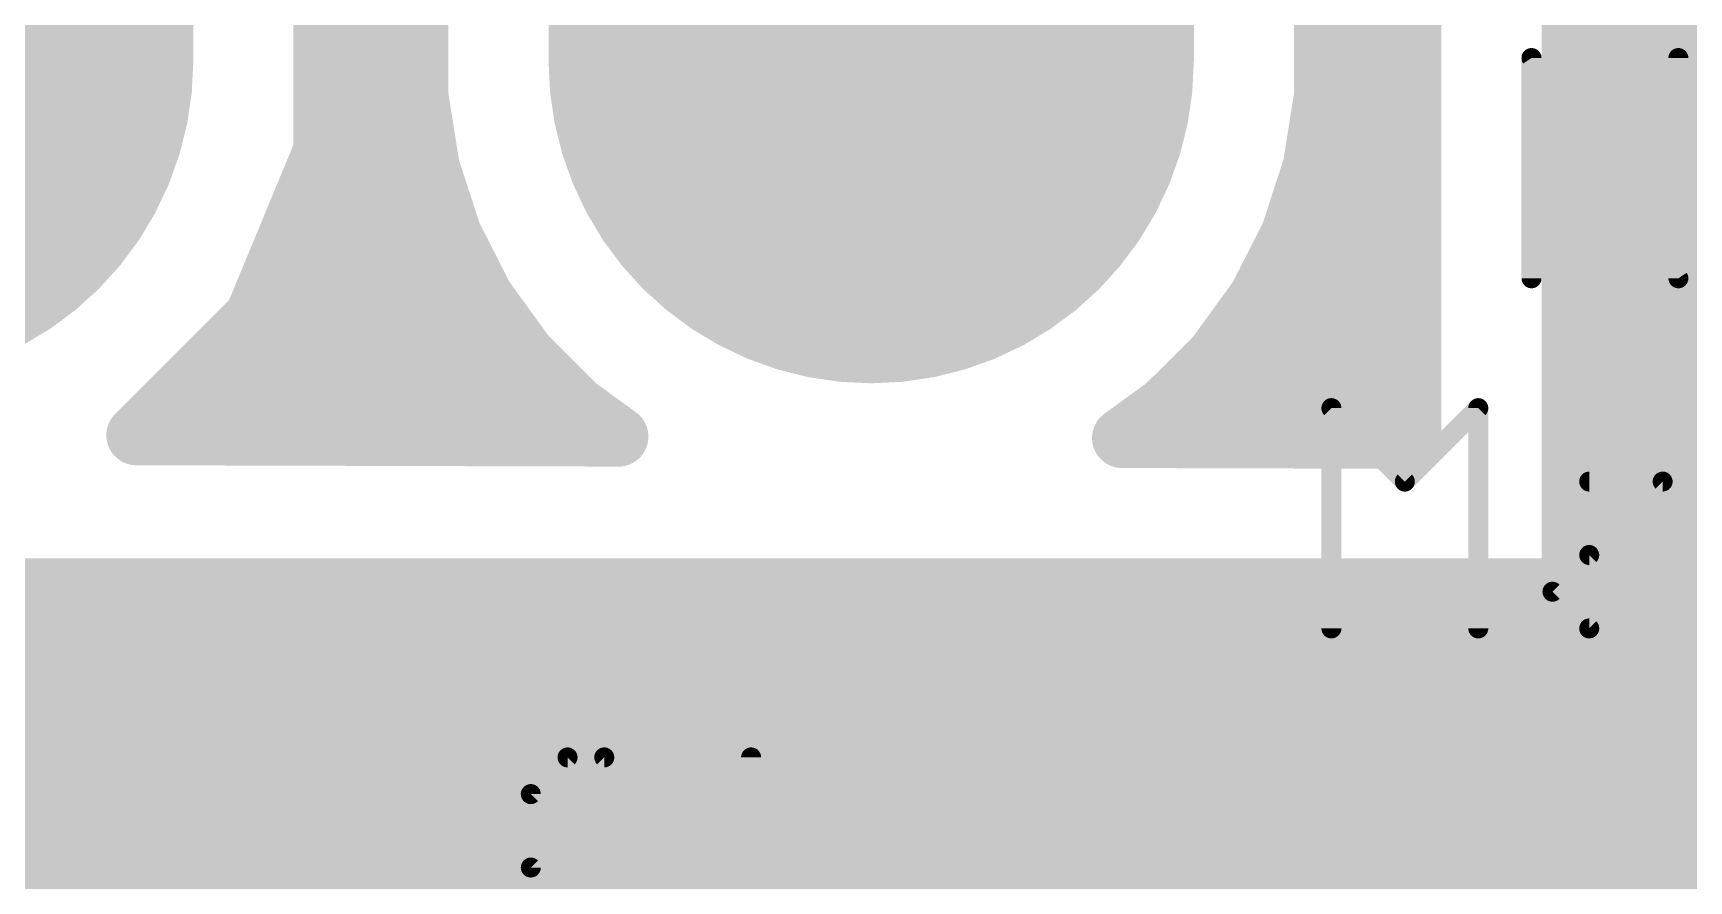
# Model space of a CAD drawing. Extents: x -0.2 to 60.5, y -0.2 to 25.7.
# Drawn here: x 22.256 to 26.46, y 9.163 to 11.316 of the extents above; entities that cross this region are included whole.
import ezdxf

# ---------------------------------------------------------------- set-up
doc = ezdxf.new("R2010")
doc.units = 0
for name, color, linetype in [('1', 22, 'CONTINUOUS'), ('101', 6, 'CONTINUOUS'), ('16', 175, 'CONTINUOUS'), ('17', 82, 'CONTINUOUS'), ('25', 253, 'CONTINUOUS')]:
    doc.layers.add(name, color=color, linetype=linetype)

# ---------------------------------------------------------------- blocks, each defined once
blk = doc.blocks.new('LONGP100')
at = {"const_width": 1}
blk.add_lwpolyline([(-0.5, 0), (0.5, 0)], dxfattribs=at)
at = {"const_width": 0.5}
for points in [[(-0.5, 0.25, 1), (-0.5, -0.25)], [(0.5, -0.25, 1), (0.5, 0.25)]]:
    blk.add_lwpolyline(points, format="xyb", dxfattribs=at)
blk = doc.blocks.new('RECT')
blk.add_solid([(-0.5, -0.5), (0.5, -0.5), (-0.5, 0.5), (0.5, 0.5)])

msp = doc.modelspace()

# ---------------------------------------------------------------- linework, layer by layer
at = {"layer": '1', "const_width": 0.1524}
for points in [[(26.162, 9.8783), (26.162, 13.462)], [(25.7556, 13.2945), (25.7556, 10.2858)], [(22.9933, 11.0172), (22.9933, 13.1128)], [(23.2347, 11.9888), (23.2347, 11.1554)], [(25.5333, 11.1554), (25.5333, 11.9888)], [(22.9933, 11.2776), (23.2347, 11.2776)], [(25.5333, 11.2776), (25.7556, 11.2776)], [(26.162, 11.2776), (33.2486, 11.2776)], [(23.2347, 11.1554), (23.263, 10.9767)], [(25.505, 10.9767), (25.5333, 11.1554)], [(22.9933, 11.1252), (23.2394, 11.1252)], [(25.5286, 11.1252), (25.7556, 11.1252)], [(26.162, 11.1252), (33.2486, 11.1252)], [(22.8184, 10.5948), (22.9933, 11.0172)], [(22.9749, 10.9728), (23.2642, 10.9728)], [(23.263, 10.9767), (23.3189, 10.8047)], [(25.4491, 10.8047), (25.505, 10.9767)], [(25.5038, 10.9728), (25.7556, 10.9728)], [(26.162, 10.9728), (33.2486, 10.9728)], [(22.9118, 10.8204), (23.3137, 10.8204)], [(25.4543, 10.8204), (25.7556, 10.8204)], [(26.162, 10.8204), (33.2486, 10.8204)], [(23.3189, 10.8047), (23.401, 10.6435)], [(25.367, 10.6435), (25.4491, 10.8047)], [(22.8487, 10.668), (23.3885, 10.668)], [(23.401, 10.6435), (23.5073, 10.4971)], [(25.2607, 10.4971), (25.367, 10.6435)], [(25.3795, 10.668), (25.7556, 10.668)], [(26.162, 10.668), (33.2486, 10.668)], [(22.5185, 10.2949), (22.8184, 10.5948)], [(22.7392, 10.5156), (23.4939, 10.5156)], [(23.5073, 10.4971), (23.6352, 10.3692)], [(25.1328, 10.3692), (25.2607, 10.4971)], [(25.2741, 10.5156), (25.7556, 10.5156)], [(26.162, 10.5156), (33.2486, 10.5156)], [(22.5868, 10.3632), (23.6435, 10.3632)], [(23.6352, 10.3692), (23.7422, 10.2915)], [(25.0209, 10.2879), (25.1328, 10.3692)], [(25.1245, 10.3632), (25.7556, 10.3632)], [(26.162, 10.3632), (33.2486, 10.3632)], [(23.7422, 10.2915), (22.5185, 10.2949)], [(25.7556, 10.2858), (25.0209, 10.2879)], [(26.162, 10.2108), (33.2486, 10.2108)], [(26.162, 10.0584), (33.2486, 10.0584)], [(17.4397, 9.9027), (26.162, 9.8783)], [(26.162, 9.906), (33.2486, 9.906)], [(22.5203, 9.8044), (17.8577, 9.8044)], [(22.6125, 9.7122), (22.5203, 9.8044)], [(22.5711, 9.7536), (33.2486, 9.7536)], [(23.3198, 9.7122), (22.6125, 9.7122)], [(23.5132, 9.5188), (23.3198, 9.7122)], [(23.4308, 9.6012), (33.2486, 9.6012)], [(23.5132, 8.5452), (23.5132, 9.5188)], [(23.5132, 9.4488), (33.2486, 9.4488)], [(22.352, 9.398), (18.026, 9.398)], [(22.352, 9.398), (22.733, 9.017)], [(23.5132, 9.2964), (33.2486, 9.2964)], [(23.5132, 9.144), (33.2486, 9.144)]]:
    msp.add_lwpolyline(points, dxfattribs=at)
at = {"layer": '1', "const_width": 0.0762}
for points in [[(22.9933, 11.3157, 1), (22.9933, 11.2395)], [(23.2347, 11.2395, 1), (23.2347, 11.3157)], [(25.5333, 11.3157, 1), (25.5333, 11.2395)], [(25.7556, 11.2395, 1), (25.7556, 11.3157)], [(26.162, 11.3157, 1), (26.162, 11.2395)], [(23.2723, 11.1614, 1), (23.197, 11.1494)], [(25.571, 11.1494, 1), (25.4957, 11.1614)], [(22.9933, 11.1633, 1), (22.9933, 11.0871)], [(23.1966, 11.1554, 1), (23.2728, 11.1554)], [(23.2394, 11.0871, 1), (23.2394, 11.1633)], [(25.5286, 11.1633, 1), (25.5286, 11.0871)], [(25.4952, 11.1554, 1), (25.5714, 11.1554)], [(25.7556, 11.0871, 1), (25.7556, 11.1633)], [(26.162, 11.1633, 1), (26.162, 11.0871)], [(23.0285, 11.0026, 1), (22.9581, 11.0318)], [(22.9749, 11.0109, 1), (22.9749, 10.9347)], [(22.9552, 11.0172, 1), (23.0314, 11.0172)], [(23.2992, 10.9885, 1), (23.2267, 10.9649)], [(23.2253, 10.9707, 1), (23.3006, 10.9827)], [(23.2642, 10.9347, 1), (23.2642, 11.0109)], [(25.5038, 11.0109, 1), (25.5038, 10.9347)], [(25.4674, 10.9827, 1), (25.5427, 10.9707)], [(25.5413, 10.9649, 1), (25.4688, 10.9885)], [(25.7556, 10.9347, 1), (25.7556, 11.0109)], [(26.162, 11.0109, 1), (26.162, 10.9347)], [(22.9118, 10.8585, 1), (22.9118, 10.7823)], [(23.3137, 10.7823, 1), (23.3137, 10.8585)], [(25.4543, 10.8585, 1), (25.4543, 10.7823)], [(25.7556, 10.7823, 1), (25.7556, 10.8585)], [(26.162, 10.8585, 1), (26.162, 10.7823)], [(23.3528, 10.8219, 1), (23.2849, 10.7874)], [(23.2826, 10.7929, 1), (23.3551, 10.8164)], [(25.4129, 10.8164, 1), (25.4854, 10.7929)], [(25.4831, 10.7874, 1), (25.4152, 10.8219)], [(22.8487, 10.7061, 1), (22.8487, 10.6299)], [(23.4318, 10.6659, 1), (23.3702, 10.6211)], [(23.3885, 10.6299, 1), (23.3885, 10.7061)], [(25.3978, 10.6211, 1), (25.3362, 10.6659)], [(25.3795, 10.7061, 1), (25.3795, 10.6299)], [(25.7556, 10.6299, 1), (25.7556, 10.7061)], [(26.162, 10.7061, 1), (26.162, 10.6299)], [(23.367, 10.6262, 1), (23.4349, 10.6608)], [(25.3331, 10.6608, 1), (25.401, 10.6262)], [(22.7832, 10.6094, 1), (22.8536, 10.5802)], [(22.8453, 10.5679, 1), (22.7914, 10.6217)], [(22.7392, 10.5537, 1), (22.7392, 10.4775)], [(23.5343, 10.524, 1), (23.4804, 10.4702)], [(23.4765, 10.4747, 1), (23.5381, 10.5195)], [(23.4939, 10.4775, 1), (23.4939, 10.5537)], [(25.2298, 10.5195, 1), (25.2915, 10.4747)], [(25.2876, 10.4702, 1), (25.2337, 10.524)], [(25.2741, 10.5537, 1), (25.2741, 10.4775)], [(25.7556, 10.4775, 1), (25.7556, 10.5537)], [(26.162, 10.5537, 1), (26.162, 10.4775)], [(22.5868, 10.4013, 1), (22.5868, 10.3251)], [(23.6576, 10.4, 1), (23.6129, 10.3384)], [(23.6083, 10.3422, 1), (23.6622, 10.3961)], [(23.6435, 10.3251, 1), (23.6435, 10.4013)], [(25.1245, 10.4013, 1), (25.1245, 10.3251)], [(25.1058, 10.3961, 1), (25.1597, 10.3422)], [(25.1551, 10.3384, 1), (25.1104, 10.4)], [(25.7556, 10.3251, 1), (25.7556, 10.4013)], [(26.162, 10.4013, 1), (26.162, 10.3251)], [(22.5186, 10.333, 1), (22.5183, 10.2568)], [(22.4915, 10.3218, 1), (22.5454, 10.2679)], [(23.7198, 10.2606, 1), (23.7646, 10.3223)], [(23.7421, 10.2534, 1), (23.7423, 10.3296)], [(25.021, 10.326, 1), (25.0208, 10.2498)], [(24.9985, 10.3187, 1), (25.0433, 10.2571)], [(25.7555, 10.2477, 1), (25.7557, 10.3239)], [(25.7175, 10.2858, 1), (25.7937, 10.2858)], [(26.162, 10.2489, 1), (26.162, 10.1727)], [(26.162, 10.0965, 1), (26.162, 10.0203)], [(26.162, 9.9441, 1), (26.162, 9.8679)], [(26.1619, 9.8402, 1), (26.1621, 9.9164)], [(22.5473, 9.8313, 1), (22.4934, 9.7775)], [(22.5203, 9.7663, 1), (22.5203, 9.8425)], [(26.1239, 9.8783, 1), (26.2001, 9.8783)], [(22.5711, 9.7917, 1), (22.5711, 9.7155)], [(22.6125, 9.7503, 1), (22.6125, 9.6741)], [(22.5856, 9.6853, 1), (22.6395, 9.7391)], [(23.3467, 9.7391, 1), (23.2928, 9.6853)], [(23.3198, 9.6741, 1), (23.3198, 9.7503)], [(23.4308, 9.6393, 1), (23.4308, 9.5631)], [(23.5513, 9.5188, 1), (23.4751, 9.5188)], [(23.4863, 9.4918, 1), (23.5401, 9.5457)], [(23.5132, 9.4869, 1), (23.5132, 9.4107)], [(22.3789, 9.4249, 1), (22.3251, 9.3711)], [(22.352, 9.3599, 1), (22.352, 9.4361)], [(23.5132, 9.3345, 1), (23.5132, 9.2583)], [(23.5132, 9.1821, 1), (23.5132, 9.1059)]]:
    msp.add_lwpolyline(points, format="xyb", dxfattribs=at)
at = {"layer": '101', "const_width": 0.0508}
for points in [[(26.0604, 10.6934), (26.0604, 11.2527)], [(26.0604, 11.2527), (26.4333, 10.6934)], [(26.4333, 10.6934), (26.4333, 11.2527)], [(25.5524, 9.8044), (25.5524, 10.3637)], [(25.5524, 10.3637), (25.7388, 10.1773)], [(25.7388, 10.1773), (25.9253, 10.3637)], [(25.9253, 10.3637), (25.9253, 9.8044)], [(26.2069, 10.1773), (26.3933, 10.1773)], [(26.3933, 10.1773), (26.4866, 10.084)], [(26.1137, 9.8976), (26.2069, 9.9908)], [(26.2069, 9.9908), (26.4866, 9.9908)], [(26.2069, 9.8044), (26.1137, 9.8976)], [(26.4866, 9.8044), (26.2069, 9.8044)]]:
    msp.add_lwpolyline(points, dxfattribs=at)
at = {"layer": '101', "const_width": 0.0254}
for points in [[(26.0731, 11.2527, 1), (26.0477, 11.2527)], [(26.071, 11.2597, 1), (26.0498, 11.2456)], [(26.4459, 11.2527, 1), (26.4206, 11.2527)], [(26.0477, 10.6934, 1), (26.0731, 10.6934)], [(26.4206, 10.6934, 1), (26.4459, 10.6934)], [(26.4227, 10.6864, 1), (26.4438, 10.7004)], [(25.5651, 10.3637, 1), (25.5397, 10.3637)], [(25.5614, 10.3727, 1), (25.5434, 10.3547)], [(25.938, 10.3637, 1), (25.9126, 10.3637)], [(25.9342, 10.3547, 1), (25.9163, 10.3727)], [(25.7298, 10.1862, 1), (25.7478, 10.1683)], [(25.7298, 10.1683, 1), (25.7478, 10.1862)], [(26.2069, 10.19, 1), (26.2069, 10.1646)], [(26.4023, 10.1862, 1), (26.3844, 10.1683)], [(26.3933, 10.1646, 1), (26.3933, 10.19)], [(26.2069, 10.0035, 1), (26.2069, 9.9781)], [(26.2159, 9.9818, 1), (26.1979, 9.9998)], [(26.1227, 9.9066, 1), (26.1047, 9.8886)], [(26.1047, 9.9066, 1), (26.1227, 9.8886)], [(25.5397, 9.8044, 1), (25.5651, 9.8044)], [(25.9126, 9.8044, 1), (25.938, 9.8044)], [(26.2069, 9.8171, 1), (26.2069, 9.7917)], [(26.1979, 9.7954, 1), (26.2159, 9.8134)]]:
    msp.add_lwpolyline(points, format="xyb", dxfattribs=at)
at = {"layer": '16', "const_width": 0.1524}
for points in [[(26.162, 9.906), (26.162, 13.462)], [(25.7556, 13.2945), (25.7556, 10.3124)], [(22.9933, 11.0172), (22.9933, 13.1128)], [(23.2347, 11.9888), (23.2347, 11.1554)], [(25.5333, 11.1554), (25.5333, 11.9888)], [(22.9933, 11.2776), (23.2347, 11.2776)], [(25.5333, 11.2776), (25.7556, 11.2776)], [(26.162, 11.2776), (33.2486, 11.2776)], [(23.2347, 11.1554), (23.263, 10.9767)], [(25.505, 10.9767), (25.5333, 11.1554)], [(22.9933, 11.1252), (23.2394, 11.1252)], [(25.5286, 11.1252), (25.7556, 11.1252)], [(26.162, 11.1252), (33.2486, 11.1252)], [(22.8184, 10.5948), (22.9933, 11.0172)], [(22.9749, 10.9728), (23.2642, 10.9728)], [(23.263, 10.9767), (23.3189, 10.8047)], [(25.4491, 10.8047), (25.505, 10.9767)], [(25.5038, 10.9728), (25.7556, 10.9728)], [(26.162, 10.9728), (33.2486, 10.9728)], [(22.9118, 10.8204), (23.3137, 10.8204)], [(25.4543, 10.8204), (25.7556, 10.8204)], [(26.162, 10.8204), (33.2486, 10.8204)], [(23.3189, 10.8047), (23.401, 10.6435)], [(25.367, 10.6435), (25.4491, 10.8047)], [(22.8487, 10.668), (23.3885, 10.668)], [(23.401, 10.6435), (23.5073, 10.4971)], [(25.2607, 10.4971), (25.367, 10.6435)], [(25.3795, 10.668), (25.7556, 10.668)], [(26.162, 10.668), (33.2486, 10.668)], [(22.536, 10.3124), (22.8184, 10.5948)], [(22.7392, 10.5156), (23.4939, 10.5156)], [(23.5073, 10.4971), (23.6352, 10.3692)], [(25.1328, 10.3692), (25.2607, 10.4971)], [(25.2741, 10.5156), (25.7556, 10.5156)], [(26.162, 10.5156), (33.2486, 10.5156)], [(22.5868, 10.3632), (23.6435, 10.3632)], [(23.6352, 10.3692), (23.7134, 10.3124)], [(25.0546, 10.3124), (25.1328, 10.3692)], [(25.1245, 10.3632), (25.7556, 10.3632)], [(26.162, 10.3632), (33.2486, 10.3632)], [(23.7134, 10.3124), (22.536, 10.3124)], [(25.7556, 10.3124), (25.0546, 10.3124)], [(26.162, 10.2108), (33.2486, 10.2108)], [(26.162, 10.0584), (33.2486, 10.0584)], [(22.098, 9.906), (26.162, 9.906)], [(26.162, 9.906), (33.2486, 9.906)], [(17.4839, 9.7536), (33.2486, 9.7536)], [(17.4839, 9.6012), (33.2486, 9.6012)], [(17.4594, 9.4488), (33.2486, 9.4488)], [(17.3962, 9.2964), (33.2486, 9.2964)], [(17.2757, 9.144), (33.2486, 9.144)]]:
    msp.add_lwpolyline(points, dxfattribs=at)
at = {"layer": '16', "const_width": 0.0762}
for points in [[(22.9933, 11.3157, 1), (22.9933, 11.2395)], [(23.2347, 11.2395, 1), (23.2347, 11.3157)], [(25.5333, 11.3157, 1), (25.5333, 11.2395)], [(25.7556, 11.2395, 1), (25.7556, 11.3157)], [(26.162, 11.3157, 1), (26.162, 11.2395)], [(23.2723, 11.1614, 1), (23.197, 11.1494)], [(25.571, 11.1494, 1), (25.4957, 11.1614)], [(22.9933, 11.1633, 1), (22.9933, 11.0871)], [(23.1966, 11.1554, 1), (23.2728, 11.1554)], [(23.2394, 11.0871, 1), (23.2394, 11.1633)], [(25.5286, 11.1633, 1), (25.5286, 11.0871)], [(25.4952, 11.1554, 1), (25.5714, 11.1554)], [(25.7556, 11.0871, 1), (25.7556, 11.1633)], [(26.162, 11.1633, 1), (26.162, 11.0871)], [(23.0285, 11.0026, 1), (22.9581, 11.0318)], [(22.9749, 11.0109, 1), (22.9749, 10.9347)], [(22.9552, 11.0172, 1), (23.0314, 11.0172)], [(23.2992, 10.9885, 1), (23.2267, 10.9649)], [(23.2253, 10.9707, 1), (23.3006, 10.9827)], [(23.2642, 10.9347, 1), (23.2642, 11.0109)], [(25.5038, 11.0109, 1), (25.5038, 10.9347)], [(25.4674, 10.9827, 1), (25.5427, 10.9707)], [(25.5413, 10.9649, 1), (25.4688, 10.9885)], [(25.7556, 10.9347, 1), (25.7556, 11.0109)], [(26.162, 11.0109, 1), (26.162, 10.9347)], [(22.9118, 10.8585, 1), (22.9118, 10.7823)], [(23.3137, 10.7823, 1), (23.3137, 10.8585)], [(25.4543, 10.8585, 1), (25.4543, 10.7823)], [(25.7556, 10.7823, 1), (25.7556, 10.8585)], [(26.162, 10.8585, 1), (26.162, 10.7823)], [(23.3528, 10.8219, 1), (23.2849, 10.7874)], [(23.2826, 10.7929, 1), (23.3551, 10.8164)], [(25.4129, 10.8164, 1), (25.4854, 10.7929)], [(25.4831, 10.7874, 1), (25.4152, 10.8219)], [(22.8487, 10.7061, 1), (22.8487, 10.6299)], [(23.4318, 10.6659, 1), (23.3702, 10.6211)], [(23.3885, 10.6299, 1), (23.3885, 10.7061)], [(25.3978, 10.6211, 1), (25.3362, 10.6659)], [(25.3795, 10.7061, 1), (25.3795, 10.6299)], [(25.7556, 10.6299, 1), (25.7556, 10.7061)], [(26.162, 10.7061, 1), (26.162, 10.6299)], [(23.367, 10.6262, 1), (23.4349, 10.6608)], [(25.3331, 10.6608, 1), (25.401, 10.6262)], [(22.7832, 10.6094, 1), (22.8536, 10.5802)], [(22.8453, 10.5679, 1), (22.7914, 10.6217)], [(22.7392, 10.5537, 1), (22.7392, 10.4775)], [(23.5343, 10.524, 1), (23.4804, 10.4702)], [(23.4765, 10.4747, 1), (23.5381, 10.5195)], [(23.4939, 10.4775, 1), (23.4939, 10.5537)], [(25.2298, 10.5195, 1), (25.2915, 10.4747)], [(25.2876, 10.4702, 1), (25.2337, 10.524)], [(25.2741, 10.5537, 1), (25.2741, 10.4775)], [(25.7556, 10.4775, 1), (25.7556, 10.5537)], [(26.162, 10.5537, 1), (26.162, 10.4775)], [(22.5868, 10.4013, 1), (22.5868, 10.3251)], [(23.6576, 10.4, 1), (23.6129, 10.3384)], [(23.6083, 10.3422, 1), (23.6622, 10.3961)], [(23.6435, 10.3251, 1), (23.6435, 10.4013)], [(25.1245, 10.4013, 1), (25.1245, 10.3251)], [(25.1058, 10.3961, 1), (25.1597, 10.3422)], [(25.1551, 10.3384, 1), (25.1104, 10.4)], [(25.7556, 10.3251, 1), (25.7556, 10.4013)], [(26.162, 10.4013, 1), (26.162, 10.3251)], [(22.536, 10.3505, 1), (22.536, 10.2743)], [(23.7134, 10.2743, 1), (23.7134, 10.3505)], [(25.0546, 10.3505, 1), (25.0546, 10.2743)], [(25.7556, 10.2743, 1), (25.7556, 10.3505)], [(22.509, 10.3393, 1), (22.5629, 10.2855)], [(23.691, 10.2816, 1), (23.7358, 10.3432)], [(25.0322, 10.3432, 1), (25.077, 10.2816)], [(25.7175, 10.3124, 1), (25.7937, 10.3124)], [(26.162, 10.2489, 1), (26.162, 10.1727)], [(26.162, 10.0965, 1), (26.162, 10.0203)], [(26.162, 9.9441, 1), (26.162, 9.8679)], [(26.162, 9.8679, 1), (26.162, 9.9441)], [(26.1239, 9.906, 1), (26.2001, 9.906)]]:
    msp.add_lwpolyline(points, format="xyb", dxfattribs=at)
at = {"layer": '25', "const_width": 0.0508}
for points in [[(23.6131, 9.4769), (23.5199, 9.3837)], [(23.7064, 9.4769), (23.6131, 9.4769)], [(24.0792, 9.1041), (23.7064, 9.4769)], [(24.0792, 9.4769), (24.0792, 9.1041)], [(23.5199, 9.3837), (23.5199, 9.1973)], [(23.5199, 9.1973), (23.6131, 9.1041)]]:
    msp.add_lwpolyline(points, dxfattribs=at)
at = {"layer": '25', "const_width": 0.0254}
for points in [[(23.6131, 9.4896, 1), (23.6131, 9.4642)], [(23.6221, 9.468, 1), (23.6042, 9.4859)], [(23.7153, 9.4859, 1), (23.6974, 9.468)], [(23.7064, 9.4642, 1), (23.7064, 9.4896)], [(24.0919, 9.4769, 1), (24.0665, 9.4769)], [(23.5326, 9.3837, 1), (23.5072, 9.3837)], [(23.5109, 9.3927, 1), (23.5289, 9.3747)], [(23.5289, 9.2063, 1), (23.5109, 9.1883)], [(23.5072, 9.1973, 1), (23.5326, 9.1973)]]:
    msp.add_lwpolyline(points, format="xyb", dxfattribs=at)

# ---------------------------------------------------------------- block references
at = {"layer": '1', "xscale": 0.7, "yscale": 0.9, "rotation": 270}
msp.add_blockref('RECT', (22.733, 9.032), dxfattribs=at)
at = {"layer": '17', "xscale": 1.6383, "yscale": 1.6383, "rotation": 90}
for p in [(21.844, 12.065), (21.844, 12.065), (24.384, 12.065), (24.384, 12.065)]:
    msp.add_blockref('LONGP100', p, dxfattribs=at)

doc.saveas('drawing.dxf')
